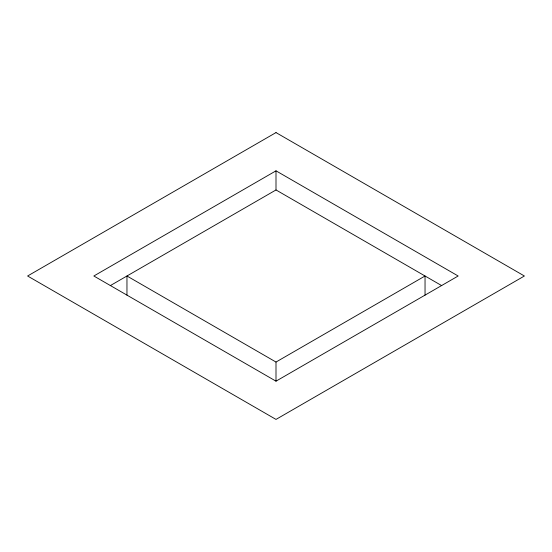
<?xml version="1.0" encoding="UTF-8"?>
<svg xmlns="http://www.w3.org/2000/svg" width="552" height="552" viewBox="0 0 552 552"><rect width="100%" height="100%" fill="white"/><g stroke="black" fill="none" stroke-linecap="round" stroke-linejoin="round"><path stroke-width="0.83" d="M276 170.83L93.84 276L276 381.17L458.16 276L276 170.83L276 189.95L110.262 285.639M126.96 295.12L126.96 276L276 362.05L425.04 276L425.04 295.12M276 189.95L441.738 285.639M276 362.05L276 381.17M276 132.59L27.6 276L276 419.41L524.4 276L276 132.59"/></g></svg>
